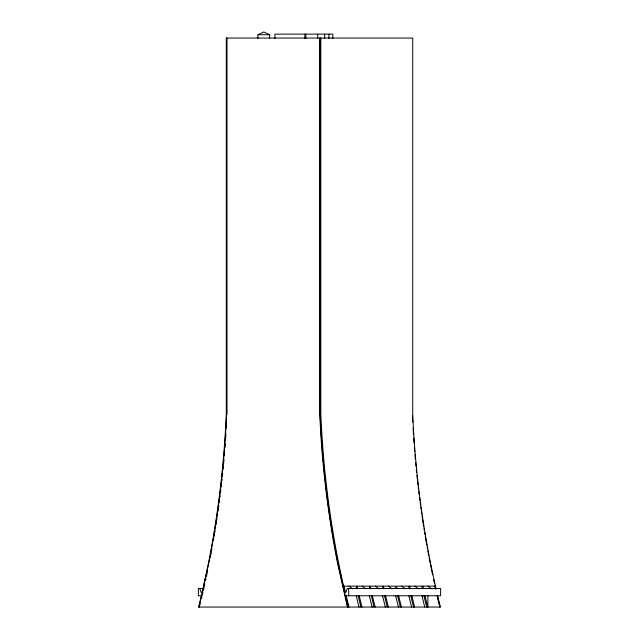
<?xml version="1.0" encoding="UTF-8"?>
<svg xmlns="http://www.w3.org/2000/svg" width="639" height="639" viewBox="0 0 639 639"><rect width="100%" height="100%" fill="white"/><g stroke="black" fill="none" stroke-linecap="round" stroke-linejoin="round"><path stroke-width="0.96" d="M205.598 580.34L205.99 578.447M206.389 576.554L207.363 571.825M202.243 592.153L208.45 563.31A867.027 762.063 -90 0 0 226.27 414.391L226.27 38.044L412.73 38.044L412.73 414.391A867.027 762.063 -90 0 0 430.55 563.31L435.982 588.711M203.346 590.332L204.784 583.974M198.937 607.05L208.761 563.31A867.027 762.063 90 0 0 226.581 414.391L226.581 38.044M199.312 607.05L200.215 603.328M201.349 598.671L202.938 592.153L201.029 592.153L199.823 588.519M257.94 38.46L257.94 34.722L263.795 31.95L269.65 34.722L269.65 38.46M257.94 34.722L269.65 34.722M342.983 586.139L355.995 586.139L356.578 588.711M356.522 586.139L369.142 586.139L369.725 588.711M369.701 586.139L382.338 586.139L382.921 588.711M382.833 586.139L395.421 586.139L396.004 588.711M409.136 586.139L421.756 586.139L422.331 588.711M422.291 586.139L434.919 586.139L435.502 588.711M203.777 588.519L198.402 588.519L198.402 595.78L201.421 595.78L198.681 607.05L440.319 607.05L437.579 595.78M427.882 586.139L431.7 588.87M414.711 586.139L418.529 588.87M401.572 586.139L405.382 588.87M388.384 586.139L392.202 588.87M375.301 586.139L379.119 588.87M362.105 586.139L365.923 588.87M348.958 586.139L352.776 588.87M437.356 595.875L440.071 607.05M437.1 595.78L439.84 607.05M424.983 595.78L427.731 607.05M423.929 595.78L426.668 607.05M421.98 595.78L424.719 607.05M411.843 595.78L414.583 607.05M410.781 595.78L413.529 607.05M408.832 595.78L411.58 607.05M398.656 595.78L401.404 607.05M397.602 595.78L400.341 607.05M395.645 595.78L398.393 607.05M385.573 595.78L388.32 607.05M384.518 595.78L387.258 607.05M382.561 595.78L385.309 607.05M372.377 595.78L375.117 607.05M371.315 595.78L374.063 607.05M369.366 595.78L372.114 607.05M359.23 595.78L361.978 607.05M358.175 595.78L360.915 607.05M356.219 595.78L358.966 607.05M346.218 595.78L348.966 607.05M348.423 607.05L345.675 595.78L440.598 595.78L440.598 588.519L347.281 588.519L345.955 592.153L344.86 592.153L338.654 563.31A867.027 762.063 -90 0 1 320.826 414.391L320.826 38.044M347.808 607.05L337.967 563.31A867.027 762.063 -90 0 1 320.147 414.391L320.147 38.044M347.432 607.05L337.6 563.31A867.027 762.063 90 0 1 319.772 414.391L319.772 38.044M433.617 579.581L434.488 583.455M434.919 585.388L435.79 589.254M422.81 586.139L423.393 588.711M409.671 586.139L410.246 588.711M409.192 588.711L408.609 586.139L396.484 586.139L397.067 588.711M383.4 586.139L383.983 588.711M370.205 586.139L370.78 588.711M357.057 586.139L357.64 588.711M344.046 586.139L345.395 592.153M427.882 595.78L427.882 607.05M348.694 588.519L348.694 595.78M332.839 38.516L332.839 34.131L274.93 34.131L274.93 38.516M328.893 34.131L328.893 38.516M324.66 34.131L324.66 38.516M317.751 34.131L317.751 38.516M305.825 34.131L305.825 38.516M304.931 34.131L304.931 38.516M226.957 38.044L226.957 414.391M432.595 574.804A867.027 762.063 90 0 1 430.43 564.269M430.047 562.352A867.027 762.063 90 0 1 429.112 557.551M428.745 555.626A867.027 762.063 90 0 1 427.842 550.818M427.491 548.893A867.027 762.063 90 0 1 427.14 546.968M426.796 545.043A867.027 762.063 90 0 1 425.278 536.361M424.959 534.428A867.027 762.063 90 0 1 424.639 532.495M424.32 530.562A867.027 762.063 90 0 1 424 528.629M423.697 526.688A867.027 762.063 90 0 1 422.059 516.032M421.772 514.091A867.027 762.063 90 0 1 421.357 511.184M421.077 509.235A867.027 762.063 90 0 1 420.805 507.294M420.542 505.353A867.027 762.063 90 0 1 420.15 502.438M419.895 500.489A867.027 762.063 90 0 1 419.511 497.573M419.144 494.65A867.027 762.063 90 0 1 418.777 491.726M418.545 489.778A867.027 762.063 90 0 1 418.194 486.854M417.97 484.905A867.027 762.063 90 0 1 417.531 481.007M417.315 479.05A867.027 762.063 90 0 1 416.9 475.144M416.596 472.221A867.027 762.063 90 0 1 416.301 469.29M416.013 466.35A867.027 762.063 90 0 1 415.646 462.444M415.382 459.505A867.027 762.063 90 0 1 414.959 454.609M414.719 451.677A867.027 762.063 90 0 1 414.407 447.755M414.04 442.859A867.027 762.063 90 0 1 413.705 437.955M413.449 434.033A867.027 762.063 90 0 1 413.098 428.146M412.786 422.251A867.027 762.063 90 0 1 412.459 415.374M226.541 423.234A867.027 762.063 -90 0 1 226.27 428.146M225.918 434.033A867.027 762.063 -90 0 1 225.599 438.937M225.255 443.833A867.027 762.063 -90 0 1 224.96 447.755M224.656 451.677A867.027 762.063 -90 0 1 224.329 455.591M223.993 459.505A867.027 762.063 -90 0 1 223.634 463.419M223.354 466.35A867.027 762.063 -90 0 1 223.075 469.29M222.676 473.195A867.027 762.063 -90 0 1 222.372 476.127M222.052 479.05A867.027 762.063 -90 0 1 221.845 481.007M221.398 484.905A867.027 762.063 -90 0 1 221.174 486.854M220.83 489.778A867.027 762.063 -90 0 1 220.471 492.701M220.104 495.624A867.027 762.063 -90 0 1 219.856 497.573M219.481 500.489A867.027 762.063 -90 0 1 219.225 502.438M218.826 505.353A867.027 762.063 -90 0 1 218.562 507.294M218.29 509.235A867.027 762.063 -90 0 1 218.019 511.184M217.595 514.091A867.027 762.063 -90 0 1 217.308 516.032M217.02 517.973A867.027 762.063 -90 0 1 216.581 520.881M216.286 522.814A867.027 762.063 -90 0 1 215.982 524.755M215.678 526.688A867.027 762.063 -90 0 1 215.367 528.629M215.055 530.562A867.027 762.063 -90 0 1 214.736 532.495M214.416 534.428A867.027 762.063 -90 0 1 214.089 536.361M213.761 538.286A867.027 762.063 -90 0 1 213.426 540.219M211.884 548.893A867.027 762.063 -90 0 1 211.525 550.818M211.166 552.743A867.027 762.063 -90 0 1 210.255 557.551"/></g></svg>
